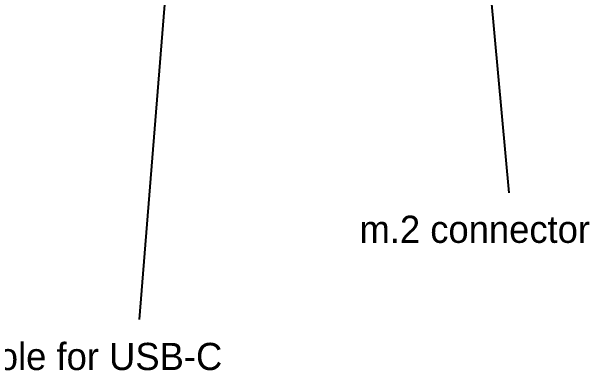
# Model space of a CAD drawing. Header units: millimetres. Extents: x 15 to 205, y 5 to 292.
# Drawn here: x 96.8 to 147.6, y 174.3 to 205.8 of the extents above; entities that cross this region are included whole.
import ezdxf

# ---------------------------------------------------------------- set-up
doc = ezdxf.new("R2010")
doc.units = ezdxf.units.MM
doc.layers.add('Annotations', color=7, linetype='Continuous')
doc.dimstyles.new('ISO-25', dxfattribs={"dimtxt": 2.5, "dimasz": 2.5, "dimexe": 1.25, "dimexo": 0.625, "dimtad": 1, "dimtxsty": 'Standard', "dimcen": 2.5, "dimadec": 0, "dimazin": 0, "dimtfac": 1, "dimtmove": 0, "dimatfit": 3, "dimfxl": 1, "dimarcsym": 0})

msp = doc.modelspace()

# ---------------------------------------------------------------- texts
at = {"layer": 'Annotations', "linetype": 'Continuous', "lineweight": 15, "char_height": 1.79438, "width": 84.66672, "attachment_point": 4}
for s, insert in [('{\\fSF-Mono-Regular-Extended.ttf|b0|i0|c0|p0;\\H1.333333x;m.2 connector}', (127.373, 186.667)), ('{\\fSF-Mono-Regular-Extended.ttf|b0|i0|c0|p0;\\H1.333333x;Hole for USB-C}', (93.258, 175.479))]:
    msp.add_mtext(s, dxfattribs=dict(at, insert=insert))

# ---------------------------------------------------------------- leaders
at = {"layer": 'Annotations', "linetype": 'Continuous', "lineweight": 15}
for points in [[(104.09, 223.813), (77.441, 194.037)], [(110.705, 212.628), (107.99, 178.757)], [(138.675, 209.784), (140.518, 189.904)]]:
    msp.add_leader(points, dimstyle='ISO-25', dxfattribs=at)

doc.saveas('drawing.dxf')
